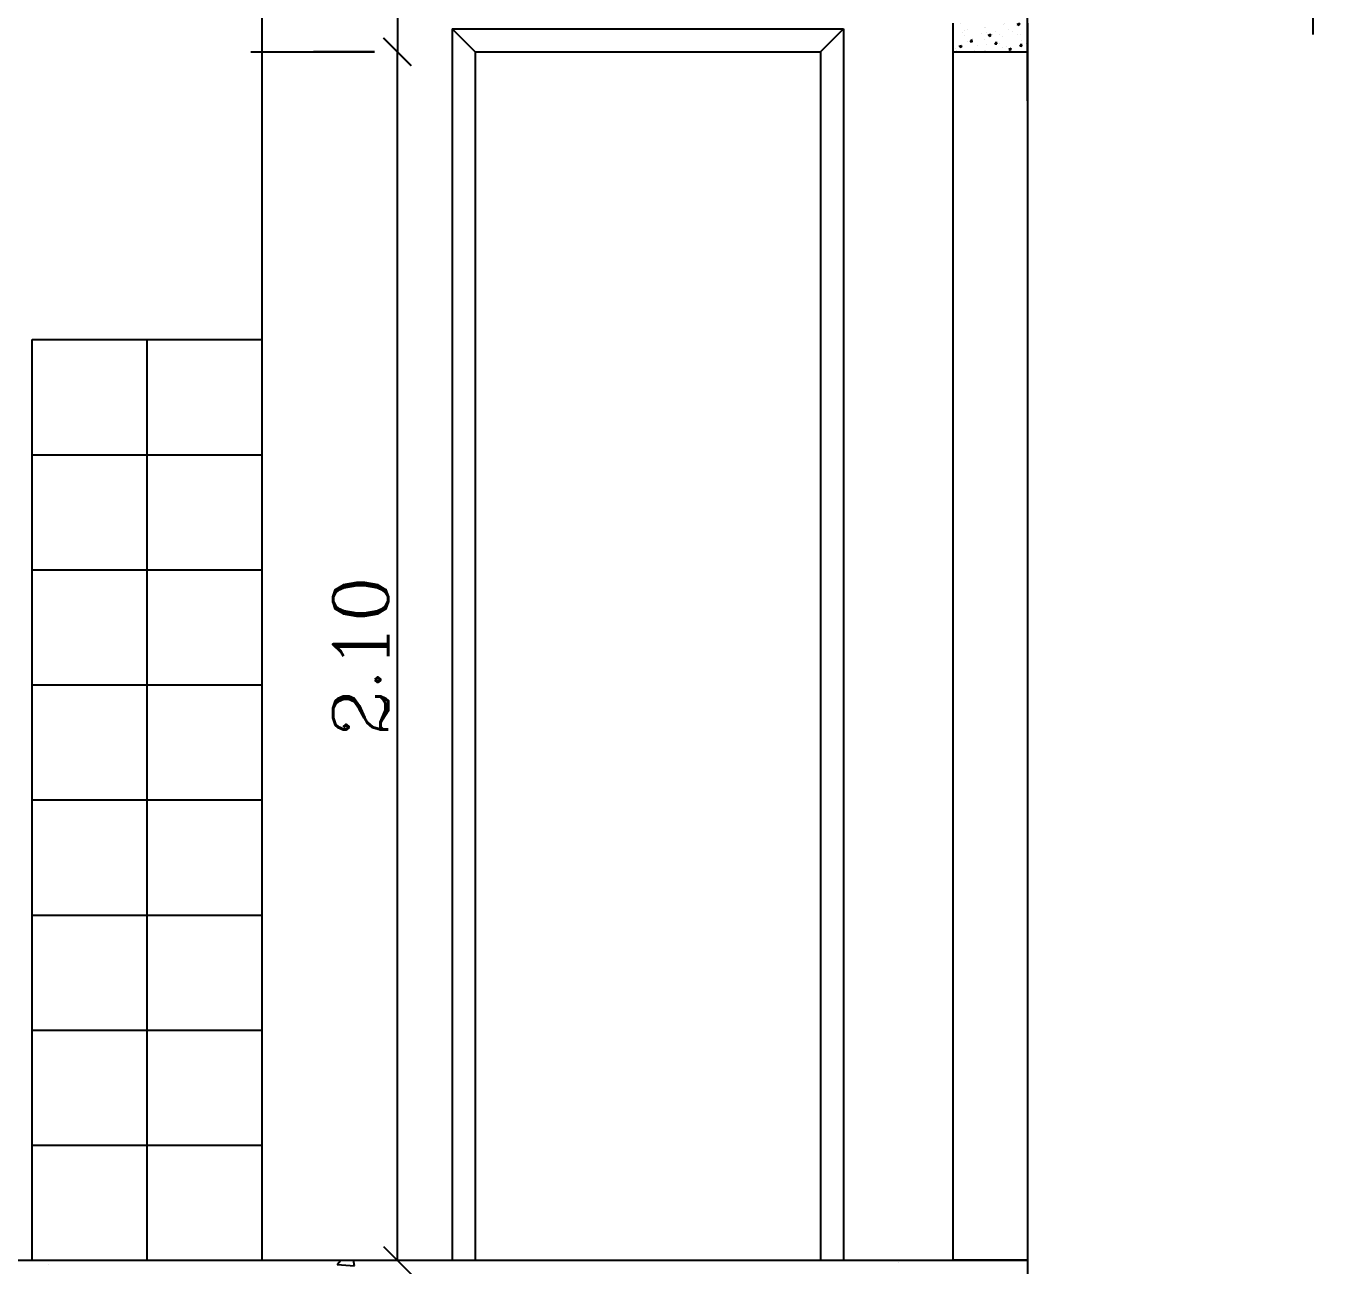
# Model space of a CAD drawing. Extents: x -43 to 70, y -5 to 23.
# Drawn here: x 14.384 to 16.645, y 10.902 to 13.057 of the extents above; entities that cross this region are included whole.
import ezdxf

# ---------------------------------------------------------------- set-up
doc = ezdxf.new("R2010")
doc.units = 0
doc.header["$LTSCALE"] = 20
doc.layers.get('0').update_dxf_attribs({"color": 5, "linetype": 'CONTINUOUS'})
doc.layers.get('DEFPOINTS').update_dxf_attribs({"linetype": 'CONTINUOUS'})
for name, color, linetype in [('CONTRAPIS', 1, 'CONTINUOUS'), ('PAREDE', 7, 'CONTINUOUS'), ('PORTAS', 1, 'CONTINUOUS'), ('TEXTO', 1, 'CONTINUOUS'), ('VERGA', 244, 'CONTINUOUS')]:
    doc.layers.add(name, color=color, linetype=linetype)
doc.styles.add('ROMANC', font='romanc')
doc.dimstyles.new('ISO-25', dxfattribs={"dimscale": 0.8, "dimtxt": 0.12, "dimasz": 0.06, "dimexe": 0.05, "dimexo": 0.5, "dimgap": 0.02, "dimtad": 1, "dimtoh": 1, "dimzin": 1, "dimtxsty": 'ROMANC', "dimblk1": 'OBLIQUE', "dimblk2": 'OBLIQUE', "dimsah": 1, "dimcen": 0.12, "dimclrd": 244, "dimclre": 244, "dimclrt": 244, "dimazin": 3, "dimtfac": 1, "dimtdec": 4, "dimtmove": 0, "dimatfit": 3, "dimtvp": 1, "dimtolj": 1, "dimtzin": 0})

# ---------------------------------------------------------------- blocks, each defined once
blk = doc.blocks.new('*X3')
at = {"color": 0}
for p, q in [((27.93, 9.0521), (27.93, 9.0521)), ((27.9368, 9.0507), (27.9368, 9.0507)), ((27.9369, 9.041), (27.9416, 9.0459)), ((27.9422, 9.0402), (27.9416, 9.0459)), ((27.9485, 9.0538), (27.9485, 9.0538)), ((27.9676, 9.0549), (27.9676, 9.0549)), ((27.9687, 9.0535), (27.9716, 9.0569)), ((27.9687, 9.0535), (27.9723, 9.0532)), ((27.9723, 9.0531), (27.9716, 9.0569)), ((27.9978, 9.0466), (27.9978, 9.0466)), ((28.0118, 9.0497), (28.0147, 9.0532)), ((28.0118, 9.0497), (28.0154, 9.0494)), ((28.0154, 9.0494), (28.0147, 9.0531)), ((28.0328, 9.0526), (28.0328, 9.0526)), ((28.0428, 9.0454), (28.0428, 9.0454)), ((28.0548, 9.0459), (28.0573, 9.0489)), ((28.0548, 9.0459), (28.0573, 9.0457)), ((27.9279, 9.0346), (27.9279, 9.0346)), ((27.9334, 9.0236), (27.9376, 9.0252)), ((27.9334, 9.0236), (27.9364, 9.0216)), ((27.9361, 9.0307), (27.9361, 9.0307)), ((27.9364, 9.0216), (27.9376, 9.0252)), ((27.9369, 9.041), (27.9422, 9.0402)), ((27.9521, 9.0335), (27.9521, 9.0335)), ((27.9582, 9.0429), (27.9582, 9.0429)), ((27.9628, 9.0406), (27.9628, 9.0406)), ((27.9669, 9.0349), (27.9669, 9.0349)), ((27.9671, 9.0354), (27.9671, 9.0354)), ((27.9838, 9.043), (27.988, 9.0446)), ((27.9838, 9.043), (27.9868, 9.0409)), ((27.9868, 9.0409), (27.988, 9.0445)), ((27.9899, 9.0384), (27.9899, 9.0384)), ((27.9903, 9.0416), (27.9903, 9.0416)), ((27.9972, 9.0388), (27.9972, 9.0388)), ((28.0009, 9.0311), (28.0056, 9.036)), ((28.0009, 9.0311), (28.0063, 9.0303)), ((28.0063, 9.0302), (28.0056, 9.0359)), ((28.0208, 9.0256), (28.0208, 9.0256)), ((28.0223, 9.0402), (28.0223, 9.0402)), ((28.0276, 9.0233), (28.0276, 9.0233)), ((28.0278, 9.0434), (28.0278, 9.0434)), ((28.0284, 9.0433), (28.0284, 9.0433)), ((28.0497, 9.0247), (28.0497, 9.0247)), ((28.0543, 9.0389), (28.0543, 9.0389)), ((28.0557, 9.0316), (28.0557, 9.0316)), ((27.934, 9.0121), (27.9369, 9.0156)), ((27.934, 9.0121), (27.9376, 9.0118)), ((27.9354, 9.0107), (27.9354, 9.0107)), ((27.9363, 9.0098), (27.9363, 9.0098)), ((27.9376, 9.0118), (27.9369, 9.0155)), ((27.9466, 9.0123), (27.9466, 9.0123)), ((27.9508, 9.0136), (27.9508, 9.0136)), ((27.9514, 9.0118), (27.9514, 9.0118)), ((27.9662, 9.015), (27.9662, 9.015)), ((27.9741, 9.0148), (27.9741, 9.0148)), ((27.9771, 9.0083), (27.9799, 9.0118)), ((27.9771, 9.0083), (27.9806, 9.008)), ((27.9786, 9.0109), (27.9786, 9.0109)), ((27.9807, 9.008), (27.98, 9.0118)), ((27.9858, 9.0196), (27.9858, 9.0196)), ((27.9965, 9.0188), (27.9965, 9.0188)), ((28.0106, 9.0096), (28.0106, 9.0096)), ((28.012, 9.0198), (28.012, 9.0198)), ((28.0196, 9.0188), (28.0238, 9.0204)), ((28.0196, 9.0188), (28.0226, 9.0168)), ((28.022, 9.0069), (28.023, 9.008)), ((28.0226, 9.0168), (28.0238, 9.0204)), ((28.0232, 9.0069), (28.023, 9.008)), ((28.027, 9.0217), (28.027, 9.0217)), ((28.0427, 9.0082), (28.0427, 9.0082)), ((27.9415, 8.6867), (27.9415, 8.6867)), ((28.0152, 8.6837), (28.0152, 8.6837)), ((28.0176, 8.6859), (28.0176, 8.6859)), ((28.0395, 8.6853), (28.0437, 8.6869)), ((28.0395, 8.6853), (28.0425, 8.6833)), ((28.0425, 8.6832), (28.0437, 8.6869)), ((27.9446, 8.6706), (27.9446, 8.6706)), ((27.9476, 8.6739), (27.9476, 8.6739)), ((27.9485, 8.666), (27.9485, 8.666)), ((27.9538, 8.6754), (27.9538, 8.6754)), ((27.962, 8.6607), (27.962, 8.6607)), ((27.9767, 8.6692), (27.9767, 8.6692)), ((27.9826, 8.6799), (27.9826, 8.6799)), ((27.9841, 8.6792), (27.9841, 8.6792)), ((27.9863, 8.671), (27.9863, 8.671)), ((27.9891, 8.6659), (27.9933, 8.6675)), ((27.9891, 8.6659), (27.9921, 8.6639)), ((27.9921, 8.6639), (27.9933, 8.6675)), ((27.997, 8.6667), (27.997, 8.6667)), ((28.0014, 8.673), (28.0014, 8.673)), ((28.0087, 8.6679), (28.0087, 8.6679)), ((28.0145, 8.6638), (28.0145, 8.6638)), ((28.0241, 8.676), (28.0241, 8.676)), ((28.0319, 8.6727), (28.0319, 8.6727)), ((28.0407, 8.6665), (28.0407, 8.6665)), ((28.0453, 8.668), (28.0453, 8.668)), ((27.9327, 8.6423), (27.9327, 8.6423)), ((27.933, 8.6399), (27.933, 8.6399)), ((27.9387, 8.6466), (27.9429, 8.6482)), ((27.9387, 8.6466), (27.9416, 8.6446)), ((27.9417, 8.6445), (27.9429, 8.6482)), ((27.953, 8.6554), (27.953, 8.6554)), ((27.9576, 8.6548), (27.9605, 8.6583)), ((27.9576, 8.6548), (27.9612, 8.6545)), ((27.9612, 8.6545), (27.9605, 8.6582)), ((27.965, 8.6386), (27.965, 8.6386)), ((27.9706, 8.6473), (27.9706, 8.6473)), ((27.9826, 8.6393), (27.9826, 8.6393)), ((27.9833, 8.6593), (27.9833, 8.6593)), ((27.9849, 8.6397), (27.9849, 8.6397)), ((27.9856, 8.6493), (27.9856, 8.6493)), ((28.0006, 8.6511), (28.0035, 8.6545)), ((28.0006, 8.6511), (28.0042, 8.6507)), ((28.0042, 8.6507), (28.0035, 8.6545)), ((28.0083, 8.6523), (28.0083, 8.6523)), ((28.0138, 8.6438), (28.0138, 8.6438)), ((28.0199, 8.6457), (28.0199, 8.6457)), ((28.0249, 8.6418), (28.0291, 8.6434)), ((28.0249, 8.6418), (28.0279, 8.6398)), ((28.0279, 8.6397), (28.0291, 8.6434)), ((28.0437, 8.6473), (28.0466, 8.6507)), ((28.0437, 8.6473), (28.0472, 8.647)), ((28.0446, 8.648), (28.0446, 8.648)), ((28.0462, 8.6573), (28.0462, 8.6573)), ((28.0473, 8.647), (28.0466, 8.6507)), ((28.0549, 8.6517), (28.0549, 8.6517)), ((27.997, 8.6372), (27.997, 8.6372))]:
    blk.add_line(p, q, dxfattribs=at)
blk = doc.blocks.new('_OBLIQUE')
at = {"color": 0, "linetype": 'BYBLOCK'}
blk.add_line((-0.5, -0.5), (0.5, 0.5), dxfattribs=at)
blk = doc.blocks.new('*D34')
at = {"color": 244, "linetype": 'BYBLOCK'}
for p, q in [((15.0295, 13.4323), (15.0295, 13.0129)), ((15.4249, 13.4323), (15.0695, 13.4323)), ((14.8833, 13.0129), (14.9895, 13.0129))]:
    blk.add_line(p, q, dxfattribs=at)
at = {"layer": 'DEFPOINTS', "color": 0, "linetype": 'BYBLOCK'}
for p in [(15.0249, 13.4323), (15.0295, 13.0129), (15.2833, 13.0129)]:
    blk.add_point(p, dxfattribs=at)
at = {"color": 244, "linetype": 'BYBLOCK', "xscale": 0.048, "yscale": 0.048, "zscale": 0.048}
for p, rotation in [((15.0295, 13.4323), 90), ((15.0295, 13.0129), 270)]:
    blk.add_blockref('_OBLIQUE', p, dxfattribs=dict(at, rotation=rotation))
at = {"color": 244, "linetype": 'BYBLOCK', "insert": (14.9655, 13.2226), "char_height": 0.096, "attachment_point": 5, "rotation": 90, "style": 'ROMANC'}
blk.add_mtext('\\A1;{0.40}', dxfattribs=at)
blk = doc.blocks.new('*D35')
at = {"color": 244, "linetype": 'BYBLOCK'}
for p, q in [((14.7744, 13.0123), (14.9895, 13.0123)), ((15.0295, 10.9123), (15.0295, 13.0123)), ((14.7744, 10.9123), (14.9895, 10.9123))]:
    blk.add_line(p, q, dxfattribs=at)
at = {"layer": 'DEFPOINTS', "color": 0, "linetype": 'BYBLOCK'}
for p in [(15.0295, 13.0123), (15.1744, 13.0123), (15.1744, 10.9123)]:
    blk.add_point(p, dxfattribs=at)
at = {"color": 244, "linetype": 'BYBLOCK', "xscale": 0.048, "yscale": 0.048, "zscale": 0.048}
for p, rotation in [((15.0295, 13.0123), 90), ((15.0295, 10.9123), 270)]:
    blk.add_blockref('_OBLIQUE', p, dxfattribs=dict(at, rotation=rotation))
at = {"color": 244, "linetype": 'BYBLOCK', "insert": (14.9655, 11.9623), "char_height": 0.096, "attachment_point": 5, "rotation": 90, "style": 'ROMANC'}
blk.add_mtext('\\A1;2.10', dxfattribs=at)
blk = doc.blocks.new('*D36')
at = {"color": 244, "linetype": 'BYBLOCK'}
for p, q in [((16.1245, 13.1247), (16.6211, 13.1247)), ((16.1245, 12.9274), (16.1245, 13.0847)), ((16.6211, 13.0426), (16.6211, 13.0847))]:
    blk.add_line(p, q, dxfattribs=at)
at = {"layer": 'DEFPOINTS', "color": 0, "linetype": 'BYBLOCK'}
for p in [(16.6211, 13.4426), (16.1245, 13.3274), (16.6211, 13.1247)]:
    blk.add_point(p, dxfattribs=at)
at = {"color": 244, "linetype": 'BYBLOCK', "xscale": 0.048, "yscale": 0.048, "zscale": 0.048, "rotation": 180}
blk.add_blockref('_OBLIQUE', (16.1245, 13.1247), dxfattribs=at)
at = {"color": 244, "linetype": 'BYBLOCK', "xscale": 0.048, "yscale": 0.048, "zscale": 0.048}
blk.add_blockref('_OBLIQUE', (16.6211, 13.1247), dxfattribs=at)
at = {"color": 244, "linetype": 'BYBLOCK', "insert": (16.3728, 13.1887), "char_height": 0.096, "attachment_point": 5, "style": 'ROMANC'}
blk.add_mtext('\\A1;0.50', dxfattribs=at)
blk = doc.blocks.new('*X124')
at = {"color": 0, "linetype": 'CONTINUOUS'}
for p, q in [((14.4222, 10.9048), (14.4222, 10.9048)), ((14.9248, 10.9051), (14.9309, 10.9123)), ((14.9248, 10.9051), (14.9547, 10.9025)), ((14.9547, 10.9025), (14.9529, 10.9123)), ((15.8999, 10.9078), (15.8999, 10.9078))]:
    blk.add_line(p, q, dxfattribs=at)
blk = doc.blocks.new('*X125')
at = {"color": 0, "linetype": 'CONTINUOUS'}
for p, q in [((14.4222, 10.9048), (14.4222, 10.9048)), ((14.9248, 10.9051), (14.9309, 10.9123)), ((14.9248, 10.9051), (14.9547, 10.9025)), ((14.9547, 10.9025), (14.9529, 10.9123)), ((15.8999, 10.9078), (15.8999, 10.9078))]:
    blk.add_line(p, q, dxfattribs=at)
blk = doc.blocks.new('*X126')
at = {"color": 0, "linetype": 'CONTINUOUS'}
for p, q in [((14.4222, 10.9048), (14.4222, 10.9048)), ((14.9248, 10.9051), (14.9309, 10.9123)), ((14.9248, 10.9051), (14.9547, 10.9025)), ((14.9547, 10.9025), (14.9529, 10.9123)), ((15.8999, 10.9078), (15.8999, 10.9078))]:
    blk.add_line(p, q, dxfattribs=at)
blk = doc.blocks.new('*X127')
at = {"color": 0, "linetype": 'CONTINUOUS'}
for p, q in [((14.4222, 10.9048), (14.4222, 10.9048)), ((14.9248, 10.9051), (14.9309, 10.9123)), ((14.9248, 10.9051), (14.9547, 10.9025)), ((14.9547, 10.9025), (14.9529, 10.9123)), ((15.8999, 10.9078), (15.8999, 10.9078))]:
    blk.add_line(p, q, dxfattribs=at)
blk = doc.blocks.new('*X128')
at = {"color": 0, "linetype": 'CONTINUOUS'}
for p, q in [((14.4222, 10.9048), (14.4222, 10.9048)), ((14.9248, 10.9051), (14.9309, 10.9123)), ((14.9248, 10.9051), (14.9547, 10.9025)), ((14.9547, 10.9025), (14.9529, 10.9123)), ((15.8999, 10.9078), (15.8999, 10.9078))]:
    blk.add_line(p, q, dxfattribs=at)
blk = doc.blocks.new('*X129')
at = {"color": 0, "linetype": 'CONTINUOUS'}
for p, q in [((14.4222, 10.9048), (14.4222, 10.9048)), ((14.9248, 10.9051), (14.9309, 10.9123)), ((14.9248, 10.9051), (14.9547, 10.9025)), ((14.9547, 10.9025), (14.9529, 10.9123)), ((15.8999, 10.9078), (15.8999, 10.9078))]:
    blk.add_line(p, q, dxfattribs=at)
blk = doc.blocks.new('*X130')
at = {"color": 0, "linetype": 'CONTINUOUS'}
for p, q in [((14.4222, 10.9048), (14.4222, 10.9048)), ((14.9248, 10.9051), (14.9309, 10.9123)), ((14.9248, 10.9051), (14.9547, 10.9025)), ((14.9547, 10.9025), (14.9529, 10.9123)), ((15.8999, 10.9078), (15.8999, 10.9078))]:
    blk.add_line(p, q, dxfattribs=at)
blk = doc.blocks.new('*X131')
at = {"color": 0, "linetype": 'CONTINUOUS'}
for p, q in [((14.4222, 10.9048), (14.4222, 10.9048)), ((14.9248, 10.9051), (14.9309, 10.9123)), ((14.9248, 10.9051), (14.9547, 10.9025)), ((14.9547, 10.9025), (14.9529, 10.9123)), ((15.8999, 10.9078), (15.8999, 10.9078))]:
    blk.add_line(p, q, dxfattribs=at)
blk = doc.blocks.new('*X132')
at = {"color": 0, "linetype": 'CONTINUOUS'}
for p, q in [((14.4222, 10.9048), (14.4222, 10.9048)), ((14.9248, 10.9051), (14.9309, 10.9123)), ((14.9248, 10.9051), (14.9547, 10.9025)), ((14.9547, 10.9025), (14.9529, 10.9123)), ((15.8999, 10.9078), (15.8999, 10.9078))]:
    blk.add_line(p, q, dxfattribs=at)
blk = doc.blocks.new('*X133')
at = {"color": 0, "linetype": 'CONTINUOUS'}
for p, q in [((14.4222, 10.9048), (14.4222, 10.9048)), ((14.9248, 10.9051), (14.9309, 10.9123)), ((14.9248, 10.9051), (14.9547, 10.9025)), ((14.9547, 10.9025), (14.9529, 10.9123)), ((15.8999, 10.9078), (15.8999, 10.9078))]:
    blk.add_line(p, q, dxfattribs=at)
blk = doc.blocks.new('*X134')
at = {"color": 0, "linetype": 'CONTINUOUS'}
for p, q in [((14.4222, 10.9048), (14.4222, 10.9048)), ((14.9248, 10.9051), (14.9309, 10.9123)), ((14.9248, 10.9051), (14.9547, 10.9025)), ((14.9547, 10.9025), (14.9529, 10.9123)), ((15.8999, 10.9078), (15.8999, 10.9078))]:
    blk.add_line(p, q, dxfattribs=at)
blk = doc.blocks.new('*X135')
at = {"color": 0, "linetype": 'CONTINUOUS'}
for p, q in [((14.4222, 10.9048), (14.4222, 10.9048)), ((14.9248, 10.9051), (14.9309, 10.9123)), ((14.9248, 10.9051), (14.9547, 10.9025)), ((14.9547, 10.9025), (14.9529, 10.9123)), ((15.8999, 10.9078), (15.8999, 10.9078))]:
    blk.add_line(p, q, dxfattribs=at)
blk = doc.blocks.new('*X136')
at = {"color": 0, "linetype": 'CONTINUOUS'}
for p, q in [((14.4222, 10.9048), (14.4222, 10.9048)), ((14.9248, 10.9051), (14.9309, 10.9123)), ((14.9248, 10.9051), (14.9547, 10.9025)), ((14.9547, 10.9025), (14.9529, 10.9123)), ((15.8999, 10.9078), (15.8999, 10.9078))]:
    blk.add_line(p, q, dxfattribs=at)
blk = doc.blocks.new('*X137')
at = {"color": 0, "linetype": 'CONTINUOUS'}
for p, q in [((14.4222, 10.9048), (14.4222, 10.9048)), ((14.9248, 10.9051), (14.9309, 10.9123)), ((14.9248, 10.9051), (14.9547, 10.9025)), ((14.9547, 10.9025), (14.9529, 10.9123)), ((15.8999, 10.9078), (15.8999, 10.9078))]:
    blk.add_line(p, q, dxfattribs=at)
blk = doc.blocks.new('*X138')
at = {"color": 0, "linetype": 'CONTINUOUS'}
for p, q in [((14.4222, 10.9048), (14.4222, 10.9048)), ((14.9248, 10.9051), (14.9309, 10.9123)), ((14.9248, 10.9051), (14.9547, 10.9025)), ((14.9547, 10.9025), (14.9529, 10.9123)), ((15.8999, 10.9078), (15.8999, 10.9078))]:
    blk.add_line(p, q, dxfattribs=at)
blk = doc.blocks.new('*X139')
at = {"color": 0, "linetype": 'CONTINUOUS'}
for p, q in [((14.4222, 10.9048), (14.4222, 10.9048)), ((14.9248, 10.9051), (14.9309, 10.9123)), ((14.9248, 10.9051), (14.9547, 10.9025)), ((14.9547, 10.9025), (14.9529, 10.9123)), ((15.8999, 10.9078), (15.8999, 10.9078))]:
    blk.add_line(p, q, dxfattribs=at)
blk = doc.blocks.new('*X140')
at = {"color": 0, "linetype": 'CONTINUOUS'}
for p, q in [((14.4222, 10.9048), (14.4222, 10.9048)), ((14.9248, 10.9051), (14.9309, 10.9123)), ((14.9248, 10.9051), (14.9547, 10.9025)), ((14.9547, 10.9025), (14.9529, 10.9123)), ((15.8999, 10.9078), (15.8999, 10.9078))]:
    blk.add_line(p, q, dxfattribs=at)
blk = doc.blocks.new('*X141')
at = {"color": 0, "linetype": 'CONTINUOUS'}
for p, q in [((14.4222, 10.9048), (14.4222, 10.9048)), ((14.9248, 10.9051), (14.9309, 10.9123)), ((14.9248, 10.9051), (14.9547, 10.9025)), ((14.9547, 10.9025), (14.9529, 10.9123)), ((15.8999, 10.9078), (15.8999, 10.9078))]:
    blk.add_line(p, q, dxfattribs=at)
blk = doc.blocks.new('*X142')
at = {"color": 0, "linetype": 'CONTINUOUS'}
for p, q in [((14.4222, 10.9048), (14.4222, 10.9048)), ((14.9248, 10.9051), (14.9309, 10.9123)), ((14.9248, 10.9051), (14.9547, 10.9025)), ((14.9547, 10.9025), (14.9529, 10.9123)), ((15.8999, 10.9078), (15.8999, 10.9078))]:
    blk.add_line(p, q, dxfattribs=at)
blk = doc.blocks.new('*X143')
at = {"color": 0, "linetype": 'CONTINUOUS'}
for p, q in [((14.4222, 10.9048), (14.4222, 10.9048)), ((14.9248, 10.9051), (14.9309, 10.9123)), ((14.9248, 10.9051), (14.9547, 10.9025)), ((14.9547, 10.9025), (14.9529, 10.9123)), ((15.8999, 10.9078), (15.8999, 10.9078))]:
    blk.add_line(p, q, dxfattribs=at)
blk = doc.blocks.new('*X144')
at = {"color": 0, "linetype": 'CONTINUOUS'}
for p, q in [((14.4222, 10.9048), (14.4222, 10.9048)), ((14.9248, 10.9051), (14.9309, 10.9123)), ((14.9248, 10.9051), (14.9547, 10.9025)), ((14.9547, 10.9025), (14.9529, 10.9123)), ((15.8999, 10.9078), (15.8999, 10.9078))]:
    blk.add_line(p, q, dxfattribs=at)
blk = doc.blocks.new('*X145')
at = {"color": 0, "linetype": 'CONTINUOUS'}
for p, q in [((14.4222, 10.9048), (14.4222, 10.9048)), ((14.9248, 10.9051), (14.9309, 10.9123)), ((14.9248, 10.9051), (14.9547, 10.9025)), ((14.9547, 10.9025), (14.9529, 10.9123)), ((15.8999, 10.9078), (15.8999, 10.9078))]:
    blk.add_line(p, q, dxfattribs=at)
blk = doc.blocks.new('*X146')
at = {"color": 0, "linetype": 'CONTINUOUS'}
for p, q in [((14.4222, 10.9048), (14.4222, 10.9048)), ((14.9248, 10.9051), (14.9309, 10.9123)), ((14.9248, 10.9051), (14.9547, 10.9025)), ((14.9547, 10.9025), (14.9529, 10.9123)), ((15.8999, 10.9078), (15.8999, 10.9078))]:
    blk.add_line(p, q, dxfattribs=at)
blk = doc.blocks.new('*X147')
at = {"color": 0, "linetype": 'CONTINUOUS'}
for p, q in [((14.4222, 10.9048), (14.4222, 10.9048)), ((14.9248, 10.9051), (14.9309, 10.9123)), ((14.9248, 10.9051), (14.9547, 10.9025)), ((14.9547, 10.9025), (14.9529, 10.9123)), ((15.8999, 10.9078), (15.8999, 10.9078))]:
    blk.add_line(p, q, dxfattribs=at)
blk = doc.blocks.new('*X148')
at = {"color": 0, "linetype": 'CONTINUOUS'}
for p, q in [((14.4222, 10.9048), (14.4222, 10.9048)), ((14.9248, 10.9051), (14.9309, 10.9123)), ((14.9248, 10.9051), (14.9547, 10.9025)), ((14.9547, 10.9025), (14.9529, 10.9123)), ((15.8999, 10.9078), (15.8999, 10.9078))]:
    blk.add_line(p, q, dxfattribs=at)
blk = doc.blocks.new('*X149')
at = {"color": 0, "linetype": 'CONTINUOUS'}
for p, q in [((14.4222, 10.9048), (14.4222, 10.9048)), ((14.9248, 10.9051), (14.9309, 10.9123)), ((14.9248, 10.9051), (14.9547, 10.9025)), ((14.9547, 10.9025), (14.9529, 10.9123)), ((15.8999, 10.9078), (15.8999, 10.9078))]:
    blk.add_line(p, q, dxfattribs=at)
blk = doc.blocks.new('*X150')
at = {"color": 0, "linetype": 'CONTINUOUS'}
for p, q in [((14.4222, 10.9048), (14.4222, 10.9048)), ((14.9248, 10.9051), (14.9309, 10.9123)), ((14.9248, 10.9051), (14.9547, 10.9025)), ((14.9547, 10.9025), (14.9529, 10.9123)), ((15.8999, 10.9078), (15.8999, 10.9078))]:
    blk.add_line(p, q, dxfattribs=at)
blk = doc.blocks.new('*X151')
at = {"color": 0, "linetype": 'CONTINUOUS'}
for p, q in [((14.4222, 10.9048), (14.4222, 10.9048)), ((14.9248, 10.9051), (14.9309, 10.9123)), ((14.9248, 10.9051), (14.9547, 10.9025)), ((14.9547, 10.9025), (14.9529, 10.9123)), ((15.8999, 10.9078), (15.8999, 10.9078))]:
    blk.add_line(p, q, dxfattribs=at)
blk = doc.blocks.new('*X152')
at = {"color": 0, "linetype": 'CONTINUOUS'}
for p, q in [((14.4222, 10.9048), (14.4222, 10.9048)), ((14.9248, 10.9051), (14.9309, 10.9123)), ((14.9248, 10.9051), (14.9547, 10.9025)), ((14.9547, 10.9025), (14.9529, 10.9123)), ((15.8999, 10.9078), (15.8999, 10.9078))]:
    blk.add_line(p, q, dxfattribs=at)
blk = doc.blocks.new('*X153')
at = {"color": 0, "linetype": 'CONTINUOUS'}
for p, q in [((14.4222, 10.9048), (14.4222, 10.9048)), ((14.9248, 10.9051), (14.9309, 10.9123)), ((14.9248, 10.9051), (14.9547, 10.9025)), ((14.9547, 10.9025), (14.9529, 10.9123)), ((15.8999, 10.9078), (15.8999, 10.9078))]:
    blk.add_line(p, q, dxfattribs=at)
blk = doc.blocks.new('*X154')
at = {"color": 0, "linetype": 'CONTINUOUS'}
for p, q in [((14.4222, 10.9048), (14.4222, 10.9048)), ((14.9248, 10.9051), (14.9309, 10.9123)), ((14.9248, 10.9051), (14.9547, 10.9025)), ((14.9547, 10.9025), (14.9529, 10.9123)), ((15.8999, 10.9078), (15.8999, 10.9078))]:
    blk.add_line(p, q, dxfattribs=at)
blk = doc.blocks.new('*X155')
at = {"color": 0, "linetype": 'CONTINUOUS'}
for p, q in [((14.4222, 10.9048), (14.4222, 10.9048)), ((14.9248, 10.9051), (14.9309, 10.9123)), ((14.9248, 10.9051), (14.9547, 10.9025)), ((14.9547, 10.9025), (14.9529, 10.9123)), ((15.8999, 10.9078), (15.8999, 10.9078))]:
    blk.add_line(p, q, dxfattribs=at)

msp = doc.modelspace()

# ---------------------------------------------------------------- linework, layer by layer
at = {"color": 1, "linetype": 'BYBLOCK'}
msp.add_line((14.2345, 10.9123), (14.692, 10.9123), dxfattribs=at)
at = {"layer": 'CONTRAPIS', "color": 30}
for p, q in [((14.3945, 12.5123), (14.7945, 12.5123)), ((14.3945, 12.3123), (14.7945, 12.3123)), ((14.3945, 12.1123), (14.7945, 12.1123)), ((14.3945, 11.9123), (14.7945, 11.9123)), ((14.3945, 11.7123), (14.7945, 11.7123)), ((14.3945, 11.5123), (14.7945, 11.5123)), ((14.3945, 11.3123), (14.7945, 11.3123)), ((14.3945, 11.1123), (14.7945, 11.1123))]:
    msp.add_line(p, q, dxfattribs=at)
at = {"layer": 'CONTRAPIS'}
for p, q in [((11.1245, 10.9123), (16.1245, 10.9123)), ((16.1245, 10.9123), (16.1245, 10.4348))]:
    msp.add_line(p, q, dxfattribs=at)
at = {"layer": 'DEFPOINTS', "color": 0, "linetype": 'BYBLOCK'}
for p in [(15.1645, 13.0123), (15.1645, 13.0123), (15.1345, 10.9123)]:
    msp.add_point(p, dxfattribs=at)
at = {"layer": 'PAREDE', "color": 1}
msp.add_line((14.7945, 10.9123), (14.7945, 13.4323), dxfattribs=at)
at = {"layer": 'PAREDE'}
for p, q in [((15.9945, 13.0123), (15.9945, 10.9123)), ((16.1245, 13.0123), (16.1245, 10.9123)), ((16.1245, 10.9123), (15.9945, 10.9123)), ((15.9945, 10.9123), (16.1245, 10.9123))]:
    msp.add_line(p, q, dxfattribs=at)
at = {"layer": 'PAREDE', "color": 3}
msp.add_line((15.9945, 13.0123), (16.1245, 13.0123), dxfattribs=at)
at = {"layer": 'PAREDE', "color": 30}
for p, q in [((14.3945, 10.9123), (14.3945, 12.5123)), ((14.5945, 10.9123), (14.5945, 12.5123))]:
    msp.add_line(p, q, dxfattribs=at)
at = {"layer": 'PORTAS', "color": 1}
for p, q in [((15.1645, 13.0123), (15.1245, 13.0523)), ((15.1245, 13.0523), (15.1245, 10.9123)), ((15.1245, 13.0523), (15.8045, 13.0523)), ((15.7645, 13.0123), (15.8045, 13.0523)), ((15.8045, 13.0523), (15.8045, 10.9123)), ((15.1645, 13.0123), (15.1645, 10.9123)), ((15.1645, 13.0123), (15.7645, 13.0123)), ((15.7645, 13.0123), (15.7645, 10.9123))]:
    msp.add_line(p, q, dxfattribs=at)
at = {"layer": 'VERGA'}
for p, q in [((15.9945, 13.0623), (15.9945, 13.0123)), ((16.1245, 13.0623), (16.1245, 13.0123))]:
    msp.add_line(p, q, dxfattribs=at)

# ---------------------------------------------------------------- block references
at = {"layer": 'TEXTO', "color": 30, "linetype": 'CONTINUOUS'}
for name in ['*X124', '*X125', '*X126', '*X127', '*X128', '*X129', '*X130', '*X131', '*X132', '*X133', '*X134', '*X135', '*X136', '*X137', '*X138', '*X139', '*X140', '*X141', '*X142', '*X143', '*X144', '*X145', '*X146', '*X147', '*X148', '*X149', '*X150', '*X151', '*X152', '*X153', '*X154', '*X155']:
    msp.add_blockref(name, (0, 0), dxfattribs=at)
at = {"layer": 'VERGA'}
msp.add_blockref('*X3', (-11.9327, 4.3754), dxfattribs=at)

# ---------------------------------------------------------------- dimensions: what is measured, and where the dimension line sits
at = {"layer": 'TEXTO', "color": 30, "linetype": 'CONTINUOUS'}
dim = msp.add_linear_dim(base=(15.0295, 13.0129), p1=(15.0249, 13.4323), p2=(15.2833, 13.0129), angle=90, text='{0.40}', dimstyle='ISO-25', override={"dimexe": 0.05, "dimtoh": 0, "dimtxsty": 'ROMANC', "dimblk1": 'OBLIQUE', "dimblk2": 'OBLIQUE', "dimsah": 1}, dxfattribs=at)
dim.commit()
dim.dimension.update_dxf_attribs({"geometry": '*D34', "text_midpoint": (14.9655, 13.2226)})
dim = msp.add_linear_dim(base=(16.6211, 13.1247), p1=(16.1245, 13.3274), p2=(16.6211, 13.4426), dimstyle='ISO-25', override={"dimexe": 0.05, "dimtoh": 0, "dimtxsty": 'ROMANC', "dimblk1": 'OBLIQUE', "dimblk2": 'OBLIQUE', "dimsah": 1}, dxfattribs=at)
dim.commit()
dim.dimension.update_dxf_attribs({"geometry": '*D36', "text_midpoint": (16.3728, 13.1887)})
dim = msp.add_linear_dim(base=(15.0295, 13.0123), p1=(15.1744, 10.9123), p2=(15.1744, 13.0123), angle=90, dimstyle='ISO-25', override={"dimexe": 0.05, "dimtoh": 0, "dimtxsty": 'ROMANC', "dimblk1": 'OBLIQUE', "dimblk2": 'OBLIQUE', "dimsah": 1}, dxfattribs=at)
dim.commit()
dim.dimension.update_dxf_attribs({"geometry": '*D35', "text_midpoint": (14.9655, 11.9623)})

doc.saveas('drawing.dxf')
